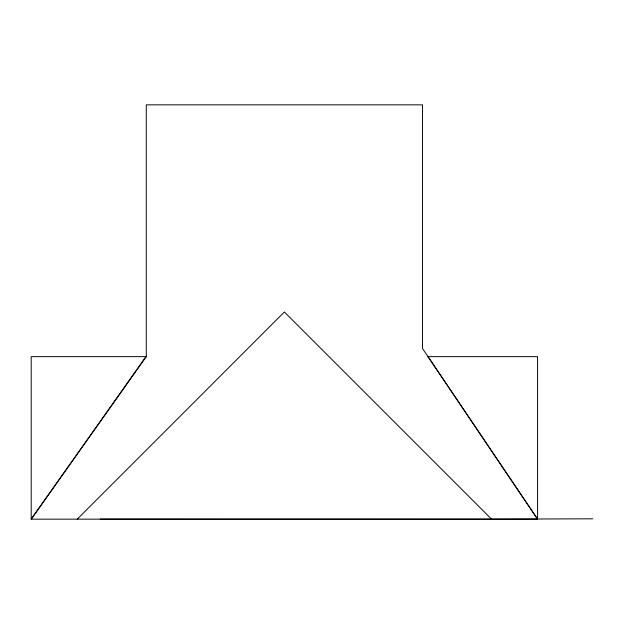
<?xml version="1.0" encoding="UTF-8"?>
<svg xmlns="http://www.w3.org/2000/svg" width="624" height="624" viewBox="0 0 624 624"><rect width="100%" height="100%" fill="white"/><g stroke="black" fill="none" stroke-linecap="round" stroke-linejoin="round"><path stroke-width="0.94" d="M136.18 370.921L31.2 519.16L537.584 519.16L537.584 356.647L427.385 356.647M137.303 369.33L146.289 356.647L146.289 104.84L422.495 104.84L422.495 348.496L537.584 519.16L427.994 356.647M77.259 519.16L284.365 311.977L491.54 519.16L592.8 518.801M146.648 356.647L31.2 356.647L31.2 519.16L146.195 356.265L146.289 356.647M100.253 519.121L491.54 519.16"/></g></svg>
